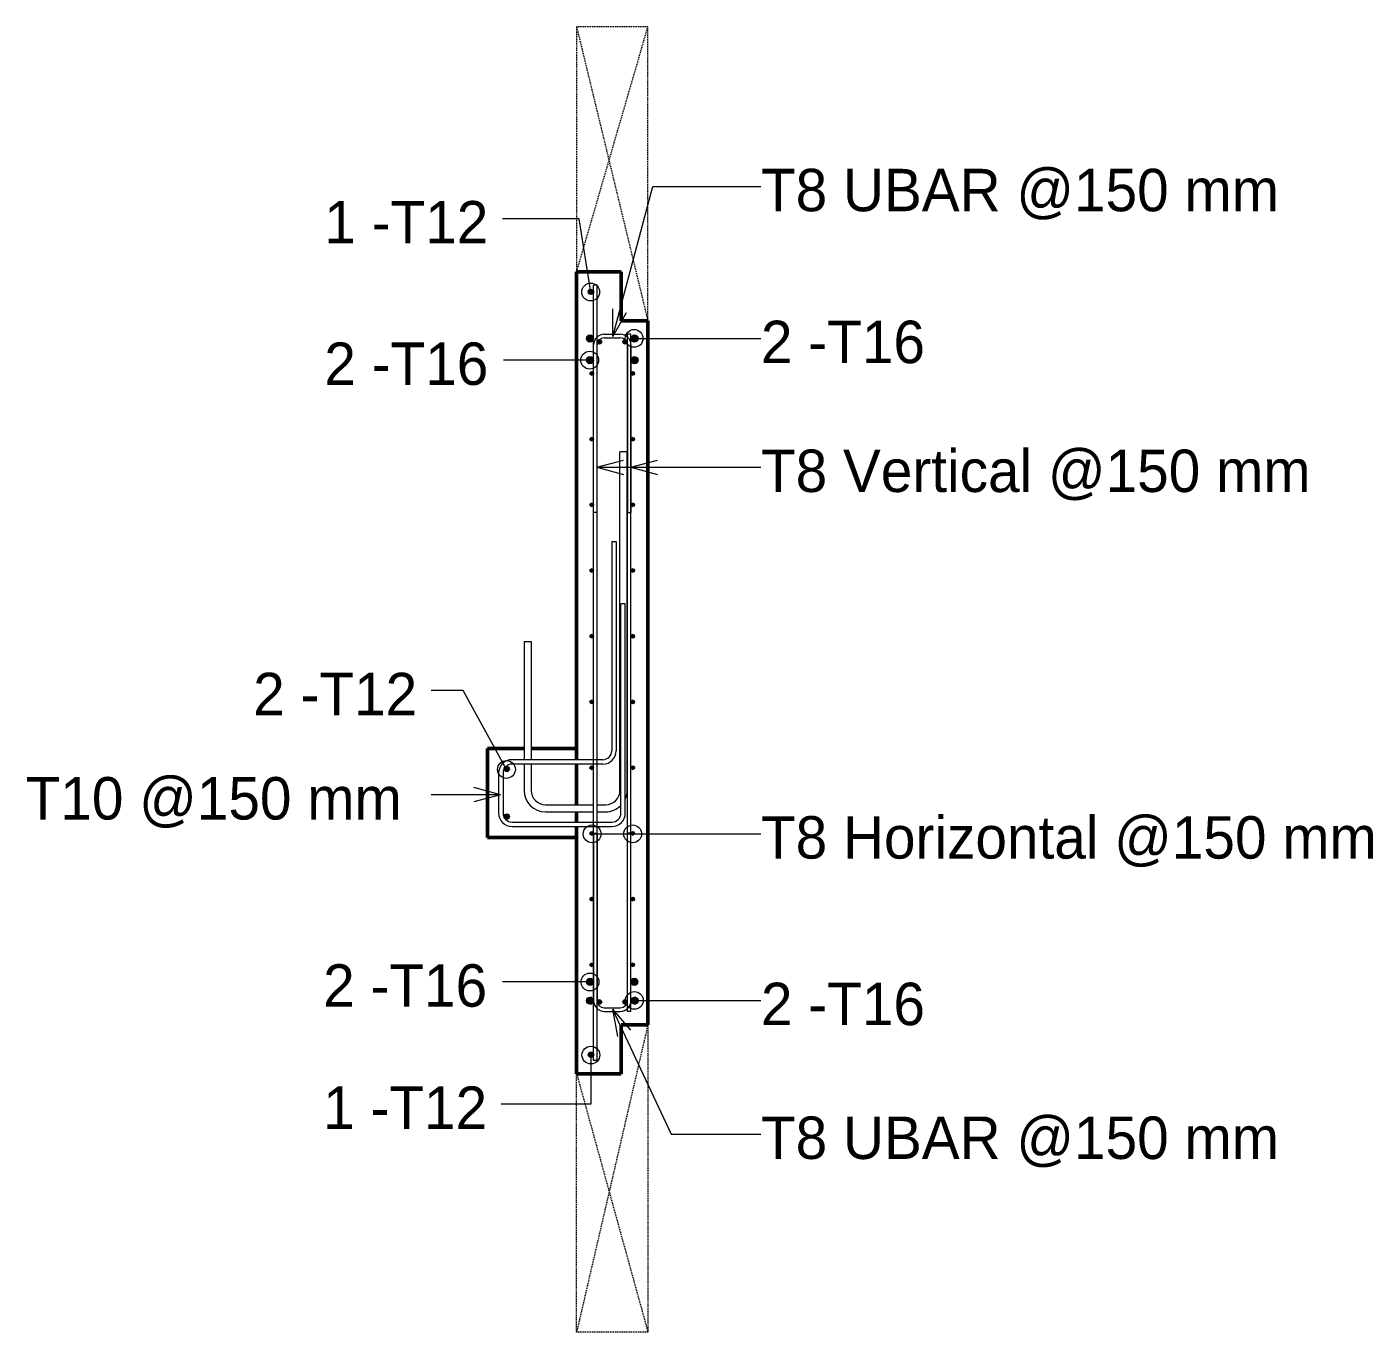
# Model space of a CAD drawing. Header units: millimetres. Extents: x -31655 to -5862, y 2843 to 78926.
# Drawn here: x -22711 to -19689, y 3270 to 6200 of the extents above; entities that cross this region are included whole.
import ezdxf

# ---------------------------------------------------------------- set-up
doc = ezdxf.new("R2010")
doc.units = ezdxf.units.MM
doc.linetypes.add('Overhead', pattern=[3.97, 2.38, -1.59])
for name, color, linetype, lineweight in [('A-FLOR-OVHD', 1, 'Overhead', 18), ('A-WALL', 113, 'Continuous', 25), ('S-BEAM', 12, 'Continuous', 18), ('S-RBAR', 171, 'Continuous', 18), ('S-RBAR-IDEN', 171, 'Continuous', 9)]:
    doc.layers.add(name, color=color, linetype=linetype, lineweight=lineweight)
doc.styles.add('Nirmala UI', font='Nirmala.ttf', dxfattribs={"height": 95.25})

# ---------------------------------------------------------------- blocks, each defined once
blk = doc.blocks.new('M_Rectangular Corbel - M_Rectangular Corbel-5472199-Elevation Right1')
at = {"layer": 'S-BEAM', "lineweight": 50}
for p, q in [((77955, 4579.7), (77873, 4579.7)), ((77873, 4579.7), (77873, 4379.7)), ((78073, 4579.7), (77971, 4579.7)), ((78073, 4554.7), (78073, 4579.7)), ((78073, 4453.7), (78073, 4544.7)), ((78073, 4414.7), (78073, 4437.7)), ((78073, 4379.7), (78073, 4404.7)), ((77873, 4379.7), (78073, 4379.7))]:
    blk.add_line(p, q, dxfattribs=at)

msp = doc.modelspace()

# ---------------------------------------------------------------- hatches: boundary and pattern name
at = {"layer": 'S-RBAR'}
h = msp.add_hatch(color=256, dxfattribs=at)
edge = h.paths.add_edge_path()
edge.add_arc((-21445.09195, 5605), 6, 0, 360)
for points in [[(-21445.09195, 5599), (-21439.09195, 5605), (-21445.09195, 5611), (-21451.09195, 5605)], [(-21449.56409, 5492.57071), (-21440.61982, 5495.47688), (-21440.61982, 5504.88145), (-21449.56409, 5507.78762), (-21455.09195, 5500.17917)], [(-21349.56409, 5492.57071), (-21340.61982, 5495.47688), (-21340.61982, 5504.88145), (-21349.56409, 5507.78762), (-21355.09195, 5500.17917)], [(-21426.09195, 5487.75), (-21421.09195, 5492.75), (-21426.09195, 5497.75), (-21431.09195, 5492.75)], [(-21368.37881, 5487.75), (-21363.37881, 5492.75), (-21368.37881, 5497.75), (-21373.37881, 5492.75)], [(-21449.56409, 5443.84175), (-21440.61982, 5446.74792), (-21440.61982, 5456.15248), (-21449.56409, 5459.05865), (-21455.09195, 5451.4502)], [(-21349.56409, 5443.84175), (-21340.61982, 5446.74792), (-21340.61982, 5456.15248), (-21349.56409, 5459.05865), (-21355.09195, 5451.4502)], [(-21443.09195, 5417.87795), (-21439.09195, 5421.87795), (-21443.09195, 5425.87795), (-21447.09195, 5421.87795)], [(-21351.09195, 5417.87795), (-21347.09195, 5421.87795), (-21351.09195, 5425.87795), (-21355.09195, 5421.87795)], [(-21443.09195, 5270.3652), (-21439.09195, 5274.3652), (-21443.09195, 5278.3652), (-21447.09195, 5274.3652)], [(-21351.09195, 5270.3652), (-21347.09195, 5274.3652), (-21351.09195, 5278.3652), (-21355.09195, 5274.3652)], [(-21443.09195, 5122.85245), (-21439.09195, 5126.85245), (-21443.09195, 5130.85245), (-21447.09195, 5126.85245)], [(-21351.09195, 5122.85245), (-21347.09195, 5126.85245), (-21351.09195, 5130.85245), (-21355.09195, 5126.85245)], [(-21443.09195, 4975.3397), (-21439.09195, 4979.3397), (-21443.09195, 4983.3397), (-21447.09195, 4979.3397)], [(-21351.09195, 4975.3397), (-21347.09195, 4979.3397), (-21351.09195, 4983.3397), (-21355.09195, 4979.3397)], [(-21443.09195, 4827.82695), (-21439.09195, 4831.82695), (-21443.09195, 4835.82695), (-21447.09195, 4831.82695)], [(-21351.09195, 4827.82695), (-21347.09195, 4831.82695), (-21351.09195, 4835.82695), (-21355.09195, 4831.82695)], [(-21443.09195, 4680.3142), (-21439.09195, 4684.3142), (-21443.09195, 4688.3142), (-21447.09195, 4684.3142)], [(-21351.09195, 4680.3142), (-21347.09195, 4684.3142), (-21351.09195, 4688.3142), (-21355.09195, 4684.3142)], [(-21633.96695, 4527.64273), (-21627.96695, 4533.64273), (-21633.96695, 4539.64273), (-21639.96695, 4533.64273)], [(-21443.09195, 4532.80145), (-21439.09195, 4536.80145), (-21443.09195, 4540.80145), (-21447.09195, 4536.80145)], [(-21351.09195, 4532.80145), (-21347.09195, 4536.80145), (-21351.09195, 4540.80145), (-21355.09195, 4536.80145)], [(-21633.96695, 4421.09023), (-21627.96695, 4427.09023), (-21633.96695, 4433.09023), (-21639.96695, 4427.09023)], [(-21443.09195, 4385.2887), (-21439.09195, 4389.2887), (-21443.09195, 4393.2887), (-21447.09195, 4389.2887)], [(-21351.09195, 4385.2887), (-21347.09195, 4389.2887), (-21351.09195, 4393.2887), (-21355.09195, 4389.2887)], [(-21443.09195, 4237.77595), (-21439.09195, 4241.77595), (-21443.09195, 4245.77595), (-21447.09195, 4241.77595)], [(-21351.09195, 4237.77595), (-21347.09195, 4241.77595), (-21351.09195, 4245.77595), (-21355.09195, 4241.77595)], [(-21443.09195, 4090.2632), (-21439.09195, 4094.2632), (-21443.09195, 4098.2632), (-21447.09195, 4094.2632)], [(-21351.09195, 4090.2632), (-21347.09195, 4094.2632), (-21351.09195, 4098.2632), (-21355.09195, 4094.2632)], [(-21444.61982, 4048.47638), (-21439.09195, 4056.08483), (-21444.61982, 4063.69328), (-21453.56409, 4060.78711), (-21453.56409, 4051.38255)], [(-21345.04122, 4048.47638), (-21339.51335, 4056.08483), (-21345.04122, 4063.69328), (-21353.98549, 4060.78711), (-21353.98549, 4051.38255)], [(-21444.61982, 4006.19228), (-21439.09195, 4013.80073), (-21444.61982, 4021.40918), (-21453.56409, 4018.50301), (-21453.56409, 4009.09845)], [(-21344.61982, 4006.19228), (-21339.09195, 4013.80073), (-21344.61982, 4021.40918), (-21353.56409, 4018.50301), (-21353.56409, 4009.09845)], [(-21426.09195, 4005.80073), (-21421.09195, 4010.80073), (-21426.09195, 4015.80073), (-21431.09195, 4010.80073)], [(-21368.37881, 4005.80073), (-21363.37881, 4010.80073), (-21368.37881, 4015.80073), (-21373.37881, 4010.80073)], [(-21445.09195, 3886.5), (-21439.09195, 3892.5), (-21445.09195, 3898.5), (-21451.09195, 3892.5)]]:
    msp.add_hatch(color=256, dxfattribs=at).paths.add_polyline_path(points)
h = msp.add_hatch(color=256, dxfattribs=at)
edge = h.paths.add_edge_path()
edge.add_arc((-21447.09195, 5500.17917), 8, 0, 360)
h = msp.add_hatch(color=256, dxfattribs=at)
edge = h.paths.add_edge_path()
edge.add_arc((-21347.09195, 5500.17917), 8, 0, 360)
h = msp.add_hatch(color=256, dxfattribs=at)
edge = h.paths.add_edge_path()
edge.add_arc((-21426.09195, 5492.75), 5, 0, 360)
h = msp.add_hatch(color=256, dxfattribs=at)
edge = h.paths.add_edge_path()
edge.add_arc((-21368.37881, 5492.75), 5, 0, 360)
h = msp.add_hatch(color=256, dxfattribs=at)
edge = h.paths.add_edge_path()
edge.add_arc((-21447.09195, 5451.4502), 8, 0, 360)
h = msp.add_hatch(color=256, dxfattribs=at)
edge = h.paths.add_edge_path()
edge.add_arc((-21347.09195, 5451.4502), 8, 0, 360)
h = msp.add_hatch(color=256, dxfattribs=at)
edge = h.paths.add_edge_path()
edge.add_arc((-21443.09195, 5421.87795), 4, 0, 360)
h = msp.add_hatch(color=256, dxfattribs=at)
edge = h.paths.add_edge_path()
edge.add_arc((-21351.09195, 5421.87795), 4, 0, 360)
h = msp.add_hatch(color=256, dxfattribs=at)
edge = h.paths.add_edge_path()
edge.add_arc((-21443.09195, 5274.3652), 4, 0, 360)
h = msp.add_hatch(color=256, dxfattribs=at)
edge = h.paths.add_edge_path()
edge.add_arc((-21351.09195, 5274.3652), 4, 0, 360)
h = msp.add_hatch(color=256, dxfattribs=at)
edge = h.paths.add_edge_path()
edge.add_arc((-21443.09195, 5126.85245), 4, 0, 360)
h = msp.add_hatch(color=256, dxfattribs=at)
edge = h.paths.add_edge_path()
edge.add_arc((-21351.09195, 5126.85245), 4, 0, 360)
h = msp.add_hatch(color=256, dxfattribs=at)
edge = h.paths.add_edge_path()
edge.add_arc((-21443.09195, 4979.3397), 4, 0, 360)
h = msp.add_hatch(color=256, dxfattribs=at)
edge = h.paths.add_edge_path()
edge.add_arc((-21351.09195, 4979.3397), 4, 0, 360)
h = msp.add_hatch(color=256, dxfattribs=at)
edge = h.paths.add_edge_path()
edge.add_arc((-21443.09195, 4831.82695), 4, 0, 360)
h = msp.add_hatch(color=256, dxfattribs=at)
edge = h.paths.add_edge_path()
edge.add_arc((-21351.09195, 4831.82695), 4, 0, 360)
h = msp.add_hatch(color=256, dxfattribs=at)
edge = h.paths.add_edge_path()
edge.add_arc((-21443.09195, 4684.3142), 4, 0, 360)
h = msp.add_hatch(color=256, dxfattribs=at)
edge = h.paths.add_edge_path()
edge.add_arc((-21351.09195, 4684.3142), 4, 0, 360)
h = msp.add_hatch(color=256, dxfattribs=at)
edge = h.paths.add_edge_path()
edge.add_arc((-21633.96695, 4533.64273), 6, 0, 360)
h = msp.add_hatch(color=256, dxfattribs=at)
edge = h.paths.add_edge_path()
edge.add_arc((-21443.09195, 4536.80145), 4, 0, 360)
h = msp.add_hatch(color=256, dxfattribs=at)
edge = h.paths.add_edge_path()
edge.add_arc((-21351.09195, 4536.80145), 4, 0, 360)
h = msp.add_hatch(color=256, dxfattribs=at)
edge = h.paths.add_edge_path()
edge.add_arc((-21633.96695, 4427.09023), 6, 0, 360)
h = msp.add_hatch(color=256, dxfattribs=at)
edge = h.paths.add_edge_path()
edge.add_arc((-21443.09195, 4389.2887), 4, 0, 360)
h = msp.add_hatch(color=256, dxfattribs=at)
edge = h.paths.add_edge_path()
edge.add_arc((-21351.09195, 4389.2887), 4, 0, 360)
h = msp.add_hatch(color=256, dxfattribs=at)
edge = h.paths.add_edge_path()
edge.add_arc((-21443.09195, 4241.77595), 4, 0, 360)
h = msp.add_hatch(color=256, dxfattribs=at)
edge = h.paths.add_edge_path()
edge.add_arc((-21351.09195, 4241.77595), 4, 0, 360)
h = msp.add_hatch(color=256, dxfattribs=at)
edge = h.paths.add_edge_path()
edge.add_arc((-21443.09195, 4094.2632), 4, 0, 360)
h = msp.add_hatch(color=256, dxfattribs=at)
edge = h.paths.add_edge_path()
edge.add_arc((-21351.09195, 4094.2632), 4, 0, 360)
h = msp.add_hatch(color=256, dxfattribs=at)
edge = h.paths.add_edge_path()
edge.add_arc((-21447.09195, 4056.08483), 8, 0, 360)
h = msp.add_hatch(color=256, dxfattribs=at)
edge = h.paths.add_edge_path()
edge.add_arc((-21347.51335, 4056.08483), 8, 0, 360)
h = msp.add_hatch(color=256, dxfattribs=at)
edge = h.paths.add_edge_path()
edge.add_arc((-21447.09195, 4013.80073), 8, 0, 360)
h = msp.add_hatch(color=256, dxfattribs=at)
edge = h.paths.add_edge_path()
edge.add_arc((-21347.09195, 4013.80073), 8, 0, 360)
h = msp.add_hatch(color=256, dxfattribs=at)
edge = h.paths.add_edge_path()
edge.add_arc((-21426.09195, 4010.80073), 5, 0, 360)
h = msp.add_hatch(color=256, dxfattribs=at)
edge = h.paths.add_edge_path()
edge.add_arc((-21368.37881, 4010.80073), 5, 0, 360)
h = msp.add_hatch(color=256, dxfattribs=at)
edge = h.paths.add_edge_path()
edge.add_arc((-21445.09195, 3892.5), 6, 0, 360)

# ---------------------------------------------------------------- linework, layer by layer
at = {"layer": 'A-FLOR-OVHD'}
for p, q in [((-21317.09195, 6199.75), (-21477.09195, 6199.75)), ((-21477.09195, 6199.75), (-21477.09195, 5649.75)), ((-21477.09195, 5649.75), (-21317.09195, 6199.75)), ((-21477.09195, 6199.75), (-21317.09195, 5539.75)), ((-21317.09195, 5539.75), (-21317.09195, 6199.75)), ((-21317.09195, 3959.75), (-21477.09195, 3269.75)), ((-21317.09195, 3959.75), (-21317.09195, 3269.75)), ((-21477.09195, 3269.75), (-21477.09195, 3849.75)), ((-21477.09195, 3849.75), (-21317.09195, 3269.75)), ((-21317.09195, 3269.75), (-21477.09195, 3269.75))]:
    msp.add_line(p, q, dxfattribs=at)
at = {"layer": 'A-WALL', "lineweight": 50}
for p, q in [((-21477.09195, 5649.75), (-21477.09195, 4554.75)), ((-21377.09195, 5649.75), (-21477.09195, 5649.75)), ((-21377.09195, 5539.75), (-21377.09195, 5649.75)), ((-21317.09195, 5539.75), (-21377.09195, 5539.75)), ((-21317.09195, 3959.75), (-21317.09195, 5539.75)), ((-21477.09195, 4544.75), (-21477.09195, 4453.75)), ((-21477.09195, 4437.75), (-21477.09195, 4414.75)), ((-21477.09195, 4404.75), (-21477.09195, 3849.75)), ((-21377.09195, 3849.75), (-21377.09195, 3959.75)), ((-21377.09195, 3959.75), (-21317.09195, 3959.75)), ((-21477.09195, 3849.75), (-21377.09195, 3849.75))]:
    msp.add_line(p, q, dxfattribs=at)
at = {"layer": 'S-RBAR'}
for p, q in [((-21445.09195, 5611), (-21451.09195, 5605)), ((-21451.09195, 5605), (-21445.09195, 5599)), ((-21439.09195, 5605), (-21445.09195, 5611)), ((-21445.09195, 5599), (-21439.09195, 5605)), ((-21431.09195, 5619.75), (-21439.09195, 5619.75)), ((-21439.09195, 3879.75), (-21439.09195, 5619.75)), ((-21431.09195, 3879.75), (-21431.09195, 5619.75)), ((-21449.56409, 5507.78762), (-21455.09195, 5500.17917)), ((-21455.09195, 5500.17917), (-21449.56409, 5492.57071)), ((-21440.61982, 5504.88145), (-21449.56409, 5507.78762)), ((-21440.61982, 5495.47688), (-21440.61982, 5504.88145)), ((-21415.09195, 5509.75), (-21379.09195, 5509.75)), ((-21415.09195, 5501.75), (-21379.09195, 5501.75)), ((-21355.09195, 5509.75), (-21363.09195, 5509.75)), ((-21363.09195, 3989.75), (-21363.09195, 5509.75)), ((-21355.09195, 3989.75), (-21355.09195, 5509.75)), ((-21349.56409, 5507.78762), (-21355.09195, 5500.17917)), ((-21355.09195, 5500.17917), (-21349.56409, 5492.57071)), ((-21340.61982, 5504.88145), (-21349.56409, 5507.78762)), ((-21340.61982, 5495.47688), (-21340.61982, 5504.88145)), ((-21449.56409, 5492.57071), (-21440.61982, 5495.47688)), ((-21439.09195, 5109.75), (-21439.09195, 5485.75)), ((-21426.09195, 5497.75), (-21431.09195, 5492.75)), ((-21431.09195, 5492.75), (-21426.09195, 5487.75)), ((-21431.09195, 5109.75), (-21431.09195, 5485.75)), ((-21421.09195, 5492.75), (-21426.09195, 5497.75)), ((-21426.09195, 5487.75), (-21421.09195, 5492.75)), ((-21368.37881, 5497.75), (-21373.37881, 5492.75)), ((-21373.37881, 5492.75), (-21368.37881, 5487.75)), ((-21363.37881, 5492.75), (-21368.37881, 5497.75)), ((-21368.37881, 5487.75), (-21363.37881, 5492.75)), ((-21363.09195, 5485.75), (-21363.09195, 5109.75)), ((-21355.09195, 5485.75), (-21355.09195, 5109.75)), ((-21349.56409, 5492.57071), (-21340.61982, 5495.47688)), ((-21449.56409, 5459.05865), (-21455.09195, 5451.4502)), ((-21455.09195, 5451.4502), (-21449.56409, 5443.84175)), ((-21440.61982, 5456.15248), (-21449.56409, 5459.05865)), ((-21449.56409, 5443.84175), (-21440.61982, 5446.74792)), ((-21440.61982, 5446.74792), (-21440.61982, 5456.15248)), ((-21349.56409, 5459.05865), (-21355.09195, 5451.4502)), ((-21355.09195, 5451.4502), (-21349.56409, 5443.84175)), ((-21340.61982, 5456.15248), (-21349.56409, 5459.05865)), ((-21349.56409, 5443.84175), (-21340.61982, 5446.74792)), ((-21340.61982, 5446.74792), (-21340.61982, 5456.15248)), ((-21443.09195, 5425.87795), (-21447.09195, 5421.87795)), ((-21447.09195, 5421.87795), (-21443.09195, 5417.87795)), ((-21439.09195, 5421.87795), (-21443.09195, 5425.87795)), ((-21443.09195, 5417.87795), (-21439.09195, 5421.87795)), ((-21351.09195, 5425.87795), (-21355.09195, 5421.87795)), ((-21355.09195, 5421.87795), (-21351.09195, 5417.87795)), ((-21347.09195, 5421.87795), (-21351.09195, 5425.87795)), ((-21351.09195, 5417.87795), (-21347.09195, 5421.87795)), ((-21443.09195, 5278.3652), (-21447.09195, 5274.3652)), ((-21447.09195, 5274.3652), (-21443.09195, 5270.3652)), ((-21439.09195, 5274.3652), (-21443.09195, 5278.3652)), ((-21443.09195, 5270.3652), (-21439.09195, 5274.3652)), ((-21351.09195, 5278.3652), (-21355.09195, 5274.3652)), ((-21355.09195, 5274.3652), (-21351.09195, 5270.3652)), ((-21347.09195, 5274.3652), (-21351.09195, 5278.3652)), ((-21351.09195, 5270.3652), (-21347.09195, 5274.3652)), ((-21363.76136, 5245.75), (-21379.76136, 5245.75)), ((-21379.76136, 4485.75), (-21379.76136, 5245.75)), ((-21363.76136, 4485.75), (-21363.76136, 5245.75)), ((-21443.09195, 5130.85245), (-21447.09195, 5126.85245)), ((-21447.09195, 5126.85245), (-21443.09195, 5122.85245)), ((-21439.09195, 5126.85245), (-21443.09195, 5130.85245)), ((-21443.09195, 5122.85245), (-21439.09195, 5126.85245)), ((-21431.09195, 5109.75), (-21439.09195, 5109.75)), ((-21363.09195, 5109.75), (-21355.09195, 5109.75)), ((-21351.09195, 5130.85245), (-21355.09195, 5126.85245)), ((-21355.09195, 5126.85245), (-21351.09195, 5122.85245)), ((-21347.09195, 5126.85245), (-21351.09195, 5130.85245)), ((-21351.09195, 5122.85245), (-21347.09195, 5126.85245)), ((-21398.22796, 5044.75), (-21398.22796, 4574.75)), ((-21398.22796, 5044.75), (-21388.22796, 5044.75)), ((-21388.22796, 5044.75), (-21388.22796, 4574.75)), ((-21443.09195, 4983.3397), (-21447.09195, 4979.3397)), ((-21447.09195, 4979.3397), (-21443.09195, 4975.3397)), ((-21439.09195, 4979.3397), (-21443.09195, 4983.3397)), ((-21443.09195, 4975.3397), (-21439.09195, 4979.3397)), ((-21351.09195, 4983.3397), (-21355.09195, 4979.3397)), ((-21355.09195, 4979.3397), (-21351.09195, 4975.3397)), ((-21347.09195, 4979.3397), (-21351.09195, 4983.3397)), ((-21351.09195, 4975.3397), (-21347.09195, 4979.3397)), ((-21367.7706, 4904.75), (-21377.7706, 4904.75)), ((-21377.7706, 4434.75), (-21377.7706, 4904.75)), ((-21367.7706, 4434.75), (-21367.7706, 4904.75)), ((-21443.09195, 4835.82695), (-21447.09195, 4831.82695)), ((-21439.09195, 4831.82695), (-21443.09195, 4835.82695)), ((-21351.09195, 4835.82695), (-21355.09195, 4831.82695)), ((-21347.09195, 4831.82695), (-21351.09195, 4835.82695)), ((-21595.09195, 4819.75), (-21595.09195, 4554.75)), ((-21595.09195, 4819.75), (-21579.09195, 4819.75)), ((-21579.09195, 4819.75), (-21579.09195, 4554.75)), ((-21447.09195, 4831.82695), (-21443.09195, 4827.82695)), ((-21443.09195, 4827.82695), (-21439.09195, 4831.82695)), ((-21355.09195, 4831.82695), (-21351.09195, 4827.82695)), ((-21351.09195, 4827.82695), (-21347.09195, 4831.82695)), ((-21443.09195, 4688.3142), (-21447.09195, 4684.3142)), ((-21447.09195, 4684.3142), (-21443.09195, 4680.3142)), ((-21439.09195, 4684.3142), (-21443.09195, 4688.3142)), ((-21443.09195, 4680.3142), (-21439.09195, 4684.3142)), ((-21351.09195, 4688.3142), (-21355.09195, 4684.3142)), ((-21355.09195, 4684.3142), (-21351.09195, 4680.3142)), ((-21347.09195, 4684.3142), (-21351.09195, 4688.3142)), ((-21351.09195, 4680.3142), (-21347.09195, 4684.3142)), ((-21633.96695, 4539.64273), (-21639.96695, 4533.64273)), ((-21639.96695, 4533.64273), (-21633.96695, 4527.64273)), ((-21627.96695, 4533.64273), (-21633.96695, 4539.64273)), ((-21633.96695, 4527.64273), (-21627.96695, 4533.64273)), ((-21418.22796, 4554.75), (-21622.09195, 4554.75)), ((-21418.22796, 4544.75), (-21622.09195, 4544.75)), ((-21595.09195, 4544.75), (-21595.09195, 4485.75)), ((-21579.09195, 4544.75), (-21579.09195, 4485.75)), ((-21443.09195, 4540.80145), (-21447.09195, 4536.80145)), ((-21447.09195, 4536.80145), (-21443.09195, 4532.80145)), ((-21439.09195, 4536.80145), (-21443.09195, 4540.80145)), ((-21443.09195, 4532.80145), (-21439.09195, 4536.80145)), ((-21351.09195, 4540.80145), (-21355.09195, 4536.80145)), ((-21355.09195, 4536.80145), (-21351.09195, 4532.80145)), ((-21347.09195, 4536.80145), (-21351.09195, 4540.80145)), ((-21351.09195, 4532.80145), (-21347.09195, 4536.80145)), ((-21652.09195, 4524.75), (-21652.09195, 4434.75)), ((-21642.09195, 4524.75), (-21642.09195, 4434.75)), ((-21547.09195, 4453.75), (-21439.09195, 4453.75)), ((-21431.09195, 4453.75), (-21411.76136, 4453.75)), ((-21633.96695, 4433.09023), (-21639.96695, 4427.09023)), ((-21639.96695, 4427.09023), (-21633.96695, 4421.09023)), ((-21627.96695, 4427.09023), (-21633.96695, 4433.09023)), ((-21633.96695, 4421.09023), (-21627.96695, 4427.09023)), ((-21622.09195, 4414.75), (-21397.7706, 4414.75)), ((-21547.09195, 4437.75), (-21439.09195, 4437.75)), ((-21431.09195, 4437.75), (-21411.76136, 4437.75)), ((-21622.09195, 4404.75), (-21397.7706, 4404.75)), ((-21443.09195, 4393.2887), (-21447.09195, 4389.2887)), ((-21447.09195, 4389.2887), (-21443.09195, 4385.2887)), ((-21439.09195, 4389.2887), (-21443.09195, 4393.2887)), ((-21443.09195, 4385.2887), (-21439.09195, 4389.2887)), ((-21439.09195, 4389.75), (-21439.09195, 4013.75)), ((-21439.09195, 4389.75), (-21431.09195, 4389.75)), ((-21431.09195, 4389.75), (-21431.09195, 4013.75)), ((-21355.09195, 4389.75), (-21363.09195, 4389.75)), ((-21363.09195, 4013.75), (-21363.09195, 4389.75)), ((-21351.09195, 4393.2887), (-21355.09195, 4389.2887)), ((-21355.09195, 4013.75), (-21355.09195, 4389.75)), ((-21355.09195, 4389.2887), (-21351.09195, 4385.2887)), ((-21347.09195, 4389.2887), (-21351.09195, 4393.2887)), ((-21351.09195, 4385.2887), (-21347.09195, 4389.2887)), ((-21443.09195, 4245.77595), (-21447.09195, 4241.77595)), ((-21447.09195, 4241.77595), (-21443.09195, 4237.77595)), ((-21439.09195, 4241.77595), (-21443.09195, 4245.77595)), ((-21443.09195, 4237.77595), (-21439.09195, 4241.77595)), ((-21351.09195, 4245.77595), (-21355.09195, 4241.77595)), ((-21355.09195, 4241.77595), (-21351.09195, 4237.77595)), ((-21347.09195, 4241.77595), (-21351.09195, 4245.77595)), ((-21351.09195, 4237.77595), (-21347.09195, 4241.77595)), ((-21443.09195, 4098.2632), (-21447.09195, 4094.2632)), ((-21447.09195, 4094.2632), (-21443.09195, 4090.2632)), ((-21439.09195, 4094.2632), (-21443.09195, 4098.2632)), ((-21443.09195, 4090.2632), (-21439.09195, 4094.2632)), ((-21351.09195, 4098.2632), (-21355.09195, 4094.2632)), ((-21355.09195, 4094.2632), (-21351.09195, 4090.2632)), ((-21347.09195, 4094.2632), (-21351.09195, 4098.2632)), ((-21351.09195, 4090.2632), (-21347.09195, 4094.2632)), ((-21444.61982, 4063.69328), (-21453.56409, 4060.78711)), ((-21453.56409, 4060.78711), (-21453.56409, 4051.38255)), ((-21453.56409, 4051.38255), (-21444.61982, 4048.47638)), ((-21439.09195, 4056.08483), (-21444.61982, 4063.69328)), ((-21444.61982, 4048.47638), (-21439.09195, 4056.08483)), ((-21345.04122, 4063.69328), (-21353.98549, 4060.78711)), ((-21353.98549, 4060.78711), (-21353.98549, 4051.38255)), ((-21353.98549, 4051.38255), (-21345.04122, 4048.47638)), ((-21339.51335, 4056.08483), (-21345.04122, 4063.69328)), ((-21345.04122, 4048.47638), (-21339.51335, 4056.08483)), ((-21444.61982, 4021.40918), (-21453.56409, 4018.50301)), ((-21453.56409, 4018.50301), (-21453.56409, 4009.09845)), ((-21439.09195, 4013.80073), (-21444.61982, 4021.40918)), ((-21344.61982, 4021.40918), (-21353.56409, 4018.50301)), ((-21353.56409, 4018.50301), (-21353.56409, 4009.09845)), ((-21339.09195, 4013.80073), (-21344.61982, 4021.40918)), ((-21453.56409, 4009.09845), (-21444.61982, 4006.19228)), ((-21444.61982, 4006.19228), (-21439.09195, 4013.80073)), ((-21426.09195, 4015.80073), (-21431.09195, 4010.80073)), ((-21431.09195, 4010.80073), (-21426.09195, 4005.80073)), ((-21421.09195, 4010.80073), (-21426.09195, 4015.80073)), ((-21426.09195, 4005.80073), (-21421.09195, 4010.80073)), ((-21415.09195, 3997.75), (-21379.09195, 3997.75)), ((-21415.09195, 3989.75), (-21379.09195, 3989.75)), ((-21368.37881, 4015.80073), (-21373.37881, 4010.80073)), ((-21373.37881, 4010.80073), (-21368.37881, 4005.80073)), ((-21363.37881, 4010.80073), (-21368.37881, 4015.80073)), ((-21368.37881, 4005.80073), (-21363.37881, 4010.80073)), ((-21355.09195, 3989.75), (-21363.09195, 3989.75)), ((-21353.56409, 4009.09845), (-21344.61982, 4006.19228)), ((-21344.61982, 4006.19228), (-21339.09195, 4013.80073)), ((-21445.09195, 3898.5), (-21451.09195, 3892.5)), ((-21439.09195, 3892.5), (-21445.09195, 3898.5)), ((-21451.09195, 3892.5), (-21445.09195, 3886.5)), ((-21445.09195, 3886.5), (-21439.09195, 3892.5)), ((-21431.09195, 3879.75), (-21439.09195, 3879.75))]:
    msp.add_line(p, q, dxfattribs=at)
for centre, radius in [((-21445.09195, 5605), 6), ((-21447.09195, 5500.17917), 8), ((-21347.09195, 5500.17917), 8), ((-21426.09195, 5492.75), 5), ((-21368.37881, 5492.75), 5), ((-21447.09195, 5451.4502), 8), ((-21347.09195, 5451.4502), 8), ((-21443.09195, 5421.87795), 4), ((-21351.09195, 5421.87795), 4), ((-21443.09195, 5274.3652), 4), ((-21351.09195, 5274.3652), 4), ((-21443.09195, 5126.85245), 4), ((-21351.09195, 5126.85245), 4), ((-21443.09195, 4979.3397), 4), ((-21351.09195, 4979.3397), 4), ((-21443.09195, 4831.82695), 4), ((-21351.09195, 4831.82695), 4), ((-21443.09195, 4684.3142), 4), ((-21351.09195, 4684.3142), 4), ((-21633.96695, 4533.64273), 6), ((-21443.09195, 4536.80145), 4), ((-21351.09195, 4536.80145), 4), ((-21633.96695, 4427.09023), 6), ((-21443.09195, 4389.2887), 4), ((-21351.09195, 4389.2887), 4), ((-21443.09195, 4241.77595), 4), ((-21351.09195, 4241.77595), 4), ((-21443.09195, 4094.2632), 4), ((-21351.09195, 4094.2632), 4), ((-21447.09195, 4056.08483), 8), ((-21347.51335, 4056.08483), 8), ((-21447.09195, 4013.80073), 8), ((-21347.09195, 4013.80073), 8), ((-21426.09195, 4010.80073), 5), ((-21368.37881, 4010.80073), 5), ((-21445.09195, 3892.5), 6)]:
    msp.add_circle(centre, radius, dxfattribs=at)
for centre, radius, start, end in [((-21415.09195, 5485.75), 24, 90, 180), ((-21415.09195, 5485.75), 16, 90, 180), ((-21379.09195, 5485.75), 24, 360, 90), ((-21379.09195, 5485.75), 16, 0, 90), ((-21418.22796, 4574.75), 20, 270, 0), ((-21418.22796, 4574.75), 30, 270, 0), ((-21622.09195, 4524.75), 30, 90, 180), ((-21622.09195, 4524.75), 20, 90, 180), ((-21547.09195, 4485.75), 48, 180, 270), ((-21547.09195, 4485.75), 32, 180, 270), ((-21411.76136, 4485.75), 32, 270, 0), ((-21411.76136, 4485.75), 48, 337.57485099, 360), ((-21411.76136, 4485.75), 48, 270, 315), ((-21622.09195, 4434.75), 30, 180, 270), ((-21622.09195, 4434.75), 20, 180, 270), ((-21397.7706, 4434.75), 20, 270, 0), ((-21397.7706, 4434.75), 30, 270, 0), ((-21415.09195, 4013.75), 24, 180, 270), ((-21415.09195, 4013.75), 16, 180, 270), ((-21379.09195, 4013.75), 16, 270, 0), ((-21379.09195, 4013.75), 24, 270, 0)]:
    msp.add_arc(centre, radius, start, end, dxfattribs=at)
at = {"layer": 'S-RBAR-IDEN'}
for p, q in [((-21396.16522, 5505.12038), (-21306.07526, 5841.43645)), ((-21306.07526, 5841.43645), (-21063.31007, 5841.43645)), ((-21471.15093, 5769.19825), (-21643.73572, 5769.19825)), ((-21445.47952, 5604.54305), (-21471.15093, 5769.19825)), ((-21396.16522, 5505.12038), (-21396.16964, 5567.23695)), ((-21396.16522, 5505.12038), (-21365.11076, 5558.91712)), ((-21348.11954, 5500.50906), (-21063.31007, 5500.50906)), ((-21447.71331, 5451.58399), (-21641.08915, 5451.58399)), ((-21432.08537, 5211.16803), (-21372.08537, 5227.24498)), ((-21355.77763, 5211.16803), (-21295.77763, 5227.24498)), ((-21432.08537, 5211.16803), (-21372.08537, 5195.09108)), ((-21432.08537, 5211.16803), (-21063.31007, 5211.16803)), ((-21355.77763, 5211.16803), (-21295.77763, 5195.09108)), ((-21355.77763, 5211.16803), (-21063.31007, 5211.16803)), ((-21731.7123, 4710.09536), (-21803.42756, 4710.09536)), ((-21634.60618, 4532.81258), (-21731.7123, 4710.09536)), ((-21648.03345, 4475.92538), (-21803.42756, 4475.92538)), ((-21648.03345, 4475.92538), (-21708.03345, 4492.00233)), ((-21648.03345, 4475.92538), (-21708.03345, 4459.84843)), ((-21442.31158, 4388.18666), (-21063.31007, 4388.18666)), ((-21351.32528, 4388.18666), (-21063.31007, 4388.18666)), ((-21447.18945, 4055.68205), (-21643.73677, 4055.68205)), ((-21396.50667, 3994.72538), (-21356.51932, 3947.19139)), ((-21396.50667, 3994.72538), (-21385.64361, 3933.56606)), ((-21396.50667, 3994.72538), (-21265.12544, 3713.8966)), ((-21347.51816, 4014.31165), (-21063.31007, 4014.31165)), ((-21445.03451, 3891.58842), (-21445.03451, 3781.41037)), ((-21445.03451, 3781.41037), (-21646.38334, 3781.41037)), ((-21265.12544, 3713.8966), (-21063.31007, 3713.8966))]:
    msp.add_line(p, q, dxfattribs=at)
for centre in [(-21445.47952, 5604.54305), (-21348.11954, 5500.50906), (-21447.71331, 5451.58399), (-21634.60618, 4532.81258), (-21442.31158, 4388.18666), (-21351.32528, 4388.18666), (-21447.18945, 4055.68205), (-21347.51816, 4014.31165), (-21445.03451, 3891.58842)]:
    msp.add_circle(centre, 20, dxfattribs=at)

# ---------------------------------------------------------------- block references
at = {"layer": 'S-BEAM'}
msp.add_blockref('M_Rectangular Corbel - M_Rectangular Corbel-5472199-Elevation Right1', (-99550.13454, 0), dxfattribs=at)

# ---------------------------------------------------------------- texts
at = {"layer": 'S-RBAR-IDEN', "char_height": 95.25, "attachment_point": 1, "style": 'Nirmala UI'}
for s, insert, width in [('T8 UBAR @150 mm', (-21063.31007, 5881.16562), 1430.2105), ('1 -T12', (-22043.3686, 5808.92742), 464.97875), ('2 -T16', (-21063.31007, 5540.23823), 464.97875), ('2 -T16', (-22043.3686, 5491.31316), 464.97875), ('T8 Vertical @150 mm', (-21063.31007, 5250.8972), 1558.4805), ('2 -T12', (-22203.06044, 4749.82453), 464.97875), ('T10 @150 mm', (-22713.73627, 4515.65454), 1064.641), ('T8 Horizontal @150 mm', (-21063.31007, 4427.91583), 1766.91925), ('2 -T16', (-22046.01622, 4095.41122), 464.97875), ('2 -T16', (-21063.31007, 4054.04082), 464.97875), ('1 -T12', (-22046.01622, 3821.13954), 464.97875), ('T8 UBAR @150 mm', (-21063.31007, 3753.62577), 1430.2105)]:
    msp.add_mtext(s, dxfattribs=dict(at, insert=insert, width=width))

doc.saveas('drawing.dxf')
